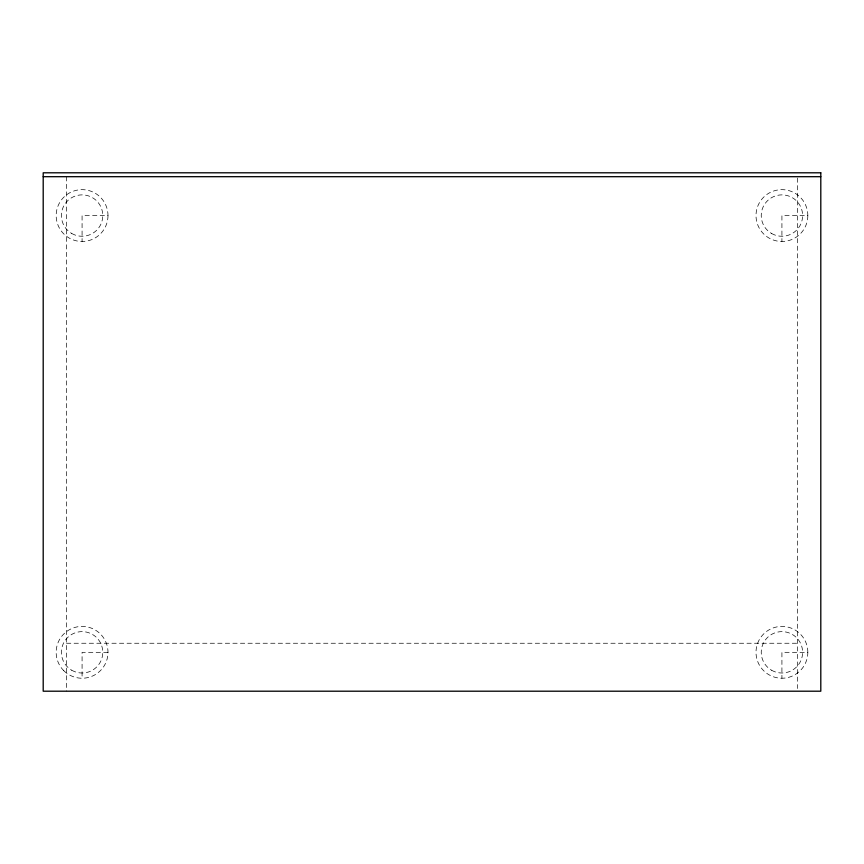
<?xml version="1.0" encoding="UTF-8"?>
<svg xmlns="http://www.w3.org/2000/svg" width="864" height="864" viewBox="0 0 864 864"><rect width="100%" height="100%" fill="white"/><g stroke="black" fill="none" stroke-linecap="round" stroke-linejoin="round"><path stroke-width="0.65" stroke-dasharray="4.32 3.24" d="M108 215.568A25.92 25.92 0 0 1 69.12 238.01A25.92 25.92 0 0 1 69.12 193.126A25.92 25.92 0 0 1 108 215.568L82.08 215.568L82.08 241.488M807.84 215.568A25.92 25.92 0 0 1 768.96 238.01A25.92 25.92 0 0 1 768.96 193.126A25.92 25.92 0 0 1 807.84 215.568L781.92 215.568L781.92 241.488M66.528 643.248L797.472 643.248M108 652.32L82.08 652.32L82.08 678.24M807.84 652.32A25.92 25.92 0 0 0 768.96 629.878A25.92 25.92 0 0 0 768.96 674.762A25.92 25.92 0 0 0 807.84 652.32L781.92 652.32L781.92 678.24M797.472 178.038L797.472 688.511M66.528 176.688L66.528 691.2M771.574 233.485A20.693 20.693 0 0 0 802.613 215.568A20.693 20.693 0 0 0 771.574 197.651A20.693 20.693 0 0 0 771.574 233.485M63.752 670.648A25.92 25.92 0 0 0 107.114 659.027A25.92 25.92 0 0 0 75.373 627.286A25.92 25.92 0 0 0 63.752 670.648M71.734 670.237A20.693 20.693 0 0 0 102.773 652.32A20.693 20.693 0 0 0 71.734 634.403A20.693 20.693 0 0 0 71.734 670.237M771.574 670.237A20.693 20.693 0 0 0 802.613 652.32A20.693 20.693 0 0 0 771.574 634.403A20.693 20.693 0 0 0 771.574 670.237M71.734 233.485A20.693 20.693 0 0 0 102.773 215.568A20.693 20.693 0 0 0 71.734 197.651A20.693 20.693 0 0 0 71.734 233.485"/><path stroke-width="1.3" d="M43.2 176.688L820.8 176.688M820.8 172.8L43.2 172.8L43.2 691.2L820.8 691.2L820.8 172.8"/></g></svg>
